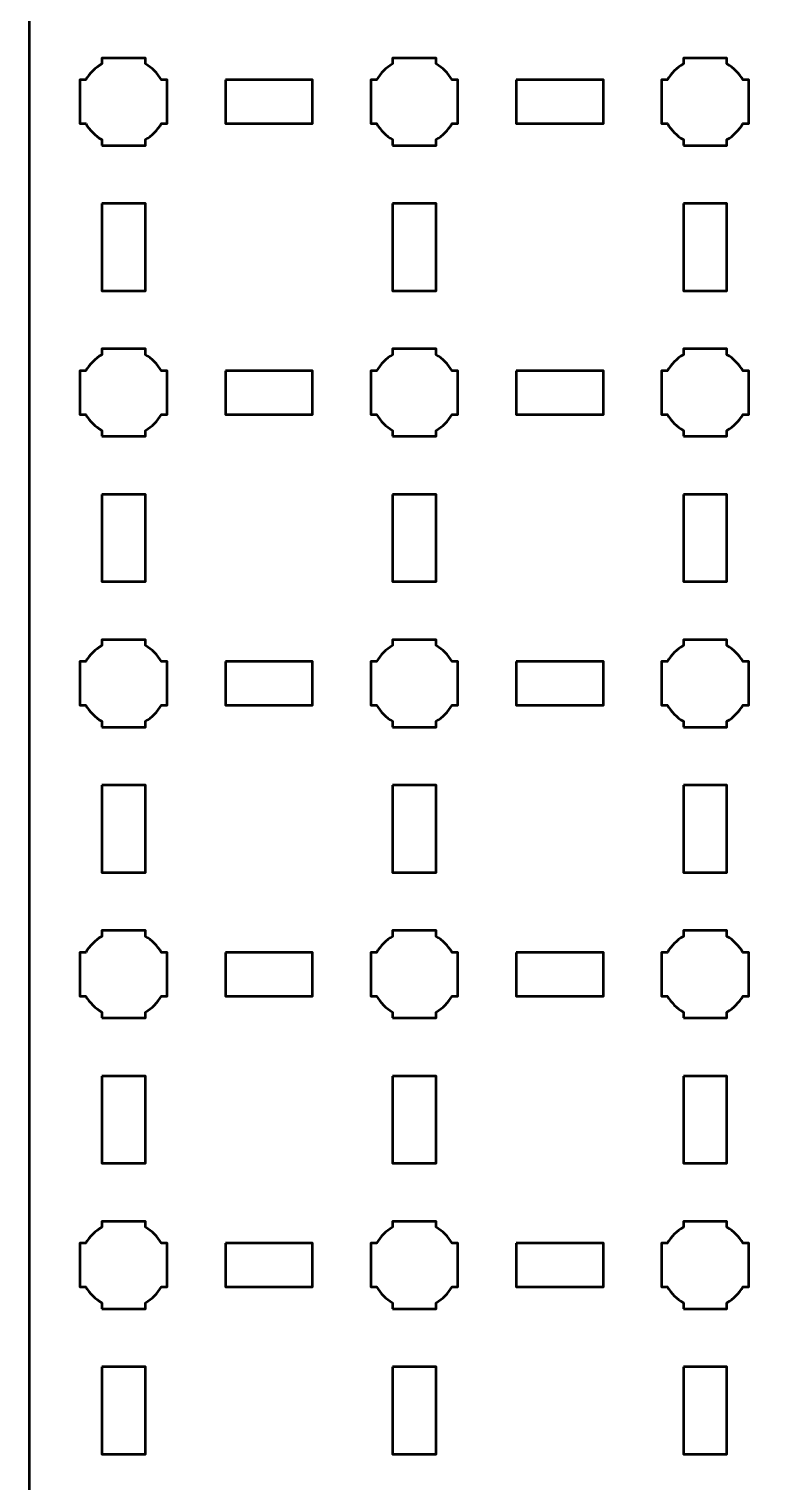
# Model space of a CAD drawing. Header units: centimetres. Extents: x -19.6 to 19.7, y -19.6 to 19.7.
# Drawn here: x -19.65 to -14.57, y -10.49 to -0.5 of the extents above; entities that cross this region are included whole.
import ezdxf

# ---------------------------------------------------------------- set-up
doc = ezdxf.new("R2010")
doc.units = ezdxf.units.CM
doc.header["$MEASUREMENT"] = 0
doc.layers.add('Layer 1', color=7, linetype='Continuous')

msp = doc.modelspace()

# ---------------------------------------------------------------- linework, layer by layer
at = {"layer": 'Layer 1', "lineweight": 53}
for points, knots in [([(-19.14991, 19.65001), (-19.14991, 19.65001), (19.15005, 19.65001), (19.15005, 19.65001), (19.15005, 19.65001), (19.42701, 19.65001), (19.65001, 19.42692), (19.65001, 19.14991), (19.65001, 19.14991), (19.65001, 19.14991), (19.65001, -19.15004), (19.65001, -19.15004), (19.65001, -19.15004), (19.65001, -19.42701), (19.42701, -19.65), (19.15005, -19.65), (19.15005, -19.65), (19.15005, -19.65), (-19.14991, -19.65), (-19.14991, -19.65), (-19.14991, -19.65), (-19.42691, -19.65), (-19.65, -19.42701), (-19.65, -19.15004), (-19.65, -19.15004), (-19.65, -19.15004), (-19.65, 19.14991), (-19.65, 19.14991), (-19.65, 19.14991), (-19.65, 19.42692), (-19.42691, 19.65001), (-19.14991, 19.65001)], [0, 0, 0, 0, 0.125, 0.125, 0.125, 0.125, 0.25, 0.25, 0.25, 0.25, 0.375, 0.375, 0.375, 0.375, 0.5, 0.5, 0.5, 0.5, 0.625, 0.625, 0.625, 0.625, 0.75, 0.75, 0.75, 0.75, 0.875, 0.875, 0.875, 0.875, 1, 1, 1, 1]), ([(-19.14991, -1.30001), (-19.14991, -1.30001), (-19.14991, -1.2598), (-19.14991, -1.2598), (-19.14991, -1.2598), (-19.19552, -1.23348), (-19.23344, -1.19556), (-19.25976, -1.14994), (-19.25976, -1.14994), (-19.25976, -1.14994), (-19.29998, -1.14994), (-19.29998, -1.14994), (-19.29998, -1.14994), (-19.29998, -1.14994), (-19.29998, -1.00001), (-19.29998, -1.00001), (-19.29998, -1.00001), (-19.29998, -1.00001), (-19.29998, -0.84994), (-19.29998, -0.84994), (-19.29998, -0.84994), (-19.29998, -0.84994), (-19.25976, -0.84994), (-19.25976, -0.84994), (-19.25976, -0.84994), (-19.23344, -0.80447), (-19.19552, -0.76644), (-19.14991, -0.74012), (-19.14991, -0.74012), (-19.14991, -0.74012), (-19.14991, -0.70001), (-19.14991, -0.70001), (-19.14991, -0.70001), (-19.14991, -0.70001), (-18.99997, -0.70001), (-18.99997, -0.70001), (-18.99997, -0.70001), (-18.99997, -0.70001), (-18.8499, -0.70001), (-18.8499, -0.70001), (-18.8499, -0.70001), (-18.8499, -0.70001), (-18.8499, -0.74012), (-18.8499, -0.74012), (-18.8499, -0.74012), (-18.80443, -0.76644), (-18.7664, -0.80447), (-18.74008, -0.84994), (-18.74008, -0.84994), (-18.74008, -0.84994), (-18.69997, -0.84994), (-18.69997, -0.84994), (-18.69997, -0.84994), (-18.69997, -0.84994), (-18.69997, -1.00001), (-18.69997, -1.00001), (-18.69997, -1.00001), (-18.69997, -1.00001), (-18.69997, -1.14994), (-18.69997, -1.14994), (-18.69997, -1.14994), (-18.69997, -1.14994), (-18.74008, -1.14994), (-18.74008, -1.14994), (-18.74008, -1.14994), (-18.7664, -1.19556), (-18.80443, -1.23348), (-18.8499, -1.2598), (-18.8499, -1.2598), (-18.8499, -1.2598), (-18.8499, -1.30001), (-18.8499, -1.30001), (-18.8499, -1.30001), (-18.8499, -1.30001), (-18.99997, -1.30001), (-18.99997, -1.30001), (-18.99997, -1.30001), (-18.99997, -1.30001), (-19.14991, -1.30001), (-19.14991, -1.30001)], [0, 0, 0, 0, 0.05, 0.05, 0.05, 0.05, 0.1, 0.1, 0.1, 0.1, 0.15, 0.15, 0.15, 0.15, 0.2, 0.2, 0.2, 0.2, 0.25, 0.25, 0.25, 0.25, 0.3, 0.3, 0.3, 0.3, 0.35, 0.35, 0.35, 0.35, 0.4, 0.4, 0.4, 0.4, 0.45, 0.45, 0.45, 0.45, 0.5, 0.5, 0.5, 0.5, 0.55, 0.55, 0.55, 0.55, 0.6, 0.6, 0.6, 0.6, 0.65, 0.65, 0.65, 0.65, 0.7, 0.7, 0.7, 0.7, 0.75, 0.75, 0.75, 0.75, 0.8, 0.8, 0.8, 0.8, 0.85, 0.85, 0.85, 0.85, 0.9, 0.9, 0.9, 0.9, 0.95, 0.95, 0.95, 0.95, 1, 1, 1, 1]), ([(-17.14997, -1.30001), (-17.14997, -1.30001), (-17.14997, -1.2598), (-17.14997, -1.2598), (-17.14997, -1.2598), (-17.19545, -1.23348), (-17.23348, -1.19556), (-17.25979, -1.14994), (-17.25979, -1.14994), (-17.25979, -1.14994), (-17.2999, -1.14994), (-17.2999, -1.14994), (-17.2999, -1.14994), (-17.2999, -1.14994), (-17.2999, -1.00001), (-17.2999, -1.00001), (-17.2999, -1.00001), (-17.2999, -1.00001), (-17.2999, -0.84994), (-17.2999, -0.84994), (-17.2999, -0.84994), (-17.2999, -0.84994), (-17.25979, -0.84994), (-17.25979, -0.84994), (-17.25979, -0.84994), (-17.23348, -0.80447), (-17.19545, -0.76644), (-17.14997, -0.74012), (-17.14997, -0.74012), (-17.14997, -0.74012), (-17.14997, -0.70001), (-17.14997, -0.70001), (-17.14997, -0.70001), (-17.14997, -0.70001), (-16.9999, -0.70001), (-16.9999, -0.70001), (-16.9999, -0.70001), (-16.9999, -0.70001), (-16.84997, -0.70001), (-16.84997, -0.70001), (-16.84997, -0.70001), (-16.84997, -0.70001), (-16.84997, -0.74012), (-16.84997, -0.74012), (-16.84997, -0.74012), (-16.8045, -0.76644), (-16.76647, -0.80447), (-16.74015, -0.84994), (-16.74015, -0.84994), (-16.74015, -0.84994), (-16.6999, -0.84994), (-16.6999, -0.84994), (-16.6999, -0.84994), (-16.6999, -0.84994), (-16.6999, -1.00001), (-16.6999, -1.00001), (-16.6999, -1.00001), (-16.6999, -1.00001), (-16.6999, -1.14994), (-16.6999, -1.14994), (-16.6999, -1.14994), (-16.6999, -1.14994), (-16.74015, -1.14994), (-16.74015, -1.14994), (-16.74015, -1.14994), (-16.76647, -1.19556), (-16.8045, -1.23348), (-16.84997, -1.2598), (-16.84997, -1.2598), (-16.84997, -1.2598), (-16.84997, -1.30001), (-16.84997, -1.30001), (-16.84997, -1.30001), (-16.84997, -1.30001), (-16.9999, -1.30001), (-16.9999, -1.30001), (-16.9999, -1.30001), (-16.9999, -1.30001), (-17.14997, -1.30001), (-17.14997, -1.30001)], [0, 0, 0, 0, 0.05, 0.05, 0.05, 0.05, 0.1, 0.1, 0.1, 0.1, 0.15, 0.15, 0.15, 0.15, 0.2, 0.2, 0.2, 0.2, 0.25, 0.25, 0.25, 0.25, 0.3, 0.3, 0.3, 0.3, 0.35, 0.35, 0.35, 0.35, 0.4, 0.4, 0.4, 0.4, 0.45, 0.45, 0.45, 0.45, 0.5, 0.5, 0.5, 0.5, 0.55, 0.55, 0.55, 0.55, 0.6, 0.6, 0.6, 0.6, 0.65, 0.65, 0.65, 0.65, 0.7, 0.7, 0.7, 0.7, 0.75, 0.75, 0.75, 0.75, 0.8, 0.8, 0.8, 0.8, 0.85, 0.85, 0.85, 0.85, 0.9, 0.9, 0.9, 0.9, 0.95, 0.95, 0.95, 0.95, 1, 1, 1, 1]), ([(-15.15004, -1.30001), (-15.15004, -1.30001), (-15.15004, -1.2598), (-15.15004, -1.2598), (-15.15004, -1.2598), (-15.19551, -1.23348), (-15.2334, -1.19556), (-15.25986, -1.14994), (-15.25986, -1.14994), (-15.25986, -1.14994), (-15.29997, -1.14994), (-15.29997, -1.14994), (-15.29997, -1.14994), (-15.29997, -1.14994), (-15.29997, -1.00001), (-15.29997, -1.00001), (-15.29997, -1.00001), (-15.29997, -1.00001), (-15.29997, -0.84994), (-15.29997, -0.84994), (-15.29997, -0.84994), (-15.29997, -0.84994), (-15.25986, -0.84994), (-15.25986, -0.84994), (-15.25986, -0.84994), (-15.2334, -0.80447), (-15.19551, -0.76644), (-15.15004, -0.74012), (-15.15004, -0.74012), (-15.15004, -0.74012), (-15.15004, -0.70001), (-15.15004, -0.70001), (-15.15004, -0.70001), (-15.15004, -0.70001), (-14.99997, -0.70001), (-14.99997, -0.70001), (-14.99997, -0.70001), (-14.99997, -0.70001), (-14.85004, -0.70001), (-14.85004, -0.70001), (-14.85004, -0.70001), (-14.85004, -0.70001), (-14.85004, -0.74012), (-14.85004, -0.74012), (-14.85004, -0.74012), (-14.80442, -0.76644), (-14.7665, -0.80447), (-14.74018, -0.84994), (-14.74018, -0.84994), (-14.74018, -0.84994), (-14.69997, -0.84994), (-14.69997, -0.84994), (-14.69997, -0.84994), (-14.69997, -0.84994), (-14.69997, -1.00001), (-14.69997, -1.00001), (-14.69997, -1.00001), (-14.69997, -1.00001), (-14.69997, -1.14994), (-14.69997, -1.14994), (-14.69997, -1.14994), (-14.69997, -1.14994), (-14.74018, -1.14994), (-14.74018, -1.14994), (-14.74018, -1.14994), (-14.7665, -1.19556), (-14.80442, -1.23348), (-14.85004, -1.2598), (-14.85004, -1.2598), (-14.85004, -1.2598), (-14.85004, -1.30001), (-14.85004, -1.30001), (-14.85004, -1.30001), (-14.85004, -1.30001), (-14.99997, -1.30001), (-14.99997, -1.30001), (-14.99997, -1.30001), (-14.99997, -1.30001), (-15.15004, -1.30001), (-15.15004, -1.30001)], [0, 0, 0, 0, 0.05, 0.05, 0.05, 0.05, 0.1, 0.1, 0.1, 0.1, 0.15, 0.15, 0.15, 0.15, 0.2, 0.2, 0.2, 0.2, 0.25, 0.25, 0.25, 0.25, 0.3, 0.3, 0.3, 0.3, 0.35, 0.35, 0.35, 0.35, 0.4, 0.4, 0.4, 0.4, 0.45, 0.45, 0.45, 0.45, 0.5, 0.5, 0.5, 0.5, 0.55, 0.55, 0.55, 0.55, 0.6, 0.6, 0.6, 0.6, 0.65, 0.65, 0.65, 0.65, 0.7, 0.7, 0.7, 0.7, 0.75, 0.75, 0.75, 0.75, 0.8, 0.8, 0.8, 0.8, 0.85, 0.85, 0.85, 0.85, 0.9, 0.9, 0.9, 0.9, 0.95, 0.95, 0.95, 0.95, 1, 1, 1, 1]), ([(-18.29996, -0.85008), (-18.29996, -0.85008), (-17.69995, -0.85008), (-17.69995, -0.85008), (-17.69995, -0.85008), (-17.69995, -0.85008), (-17.69995, -1.15008), (-17.69995, -1.15008), (-17.69995, -1.15008), (-17.69995, -1.15008), (-18.29996, -1.15008), (-18.29996, -1.15008), (-18.29996, -1.15008), (-18.29996, -1.15008), (-18.29996, -0.85008), (-18.29996, -0.85008)], [0, 0, 0, 0, 0.25, 0.25, 0.25, 0.25, 0.5, 0.5, 0.5, 0.5, 0.75, 0.75, 0.75, 0.75, 1, 1, 1, 1]), ([(-16.29999, -0.85008), (-16.29999, -0.85008), (-15.69999, -0.85008), (-15.69999, -0.85008), (-15.69999, -0.85008), (-15.69999, -0.85008), (-15.69999, -1.15008), (-15.69999, -1.15008), (-15.69999, -1.15008), (-15.69999, -1.15008), (-16.29999, -1.15008), (-16.29999, -1.15008), (-16.29999, -1.15008), (-16.29999, -1.15008), (-16.29999, -0.85008), (-16.29999, -0.85008)], [0, 0, 0, 0, 0.25, 0.25, 0.25, 0.25, 0.5, 0.5, 0.5, 0.5, 0.75, 0.75, 0.75, 0.75, 1, 1, 1, 1]), ([(-19.14991, -1.70006), (-19.14991, -1.70006), (-18.8499, -1.70006), (-18.8499, -1.70006), (-18.8499, -1.70006), (-18.8499, -1.70006), (-18.8499, -2.30007), (-18.8499, -2.30007), (-18.8499, -2.30007), (-18.8499, -2.30007), (-19.14991, -2.30007), (-19.14991, -2.30007), (-19.14991, -2.30007), (-19.14991, -2.30007), (-19.14991, -1.70006), (-19.14991, -1.70006)], [0, 0, 0, 0, 0.25, 0.25, 0.25, 0.25, 0.5, 0.5, 0.5, 0.5, 0.75, 0.75, 0.75, 0.75, 1, 1, 1, 1]), ([(-17.14997, -1.70006), (-17.14997, -1.70006), (-16.84997, -1.70006), (-16.84997, -1.70006), (-16.84997, -1.70006), (-16.84997, -1.70006), (-16.84997, -2.30007), (-16.84997, -2.30007), (-16.84997, -2.30007), (-16.84997, -2.30007), (-17.14997, -2.30007), (-17.14997, -2.30007), (-17.14997, -2.30007), (-17.14997, -2.30007), (-17.14997, -1.70006), (-17.14997, -1.70006)], [0, 0, 0, 0, 0.25, 0.25, 0.25, 0.25, 0.5, 0.5, 0.5, 0.5, 0.75, 0.75, 0.75, 0.75, 1, 1, 1, 1]), ([(-15.15004, -1.70006), (-15.15004, -1.70006), (-14.85004, -1.70006), (-14.85004, -1.70006), (-14.85004, -1.70006), (-14.85004, -1.70006), (-14.85004, -2.30007), (-14.85004, -2.30007), (-14.85004, -2.30007), (-14.85004, -2.30007), (-15.15004, -2.30007), (-15.15004, -2.30007), (-15.15004, -2.30007), (-15.15004, -2.30007), (-15.15004, -1.70006), (-15.15004, -1.70006)], [0, 0, 0, 0, 0.25, 0.25, 0.25, 0.25, 0.5, 0.5, 0.5, 0.5, 0.75, 0.75, 0.75, 0.75, 1, 1, 1, 1]), ([(-19.14991, -3.29998), (-19.14991, -3.29998), (-19.14991, -3.25987), (-19.14991, -3.25987), (-19.14991, -3.25987), (-19.19552, -3.23355), (-19.23344, -3.19552), (-19.25976, -3.15005), (-19.25976, -3.15005), (-19.25976, -3.15005), (-19.29998, -3.15005), (-19.29998, -3.15005), (-19.29998, -3.15005), (-19.29998, -3.15005), (-19.29998, -2.99998), (-19.29998, -2.99998), (-19.29998, -2.99998), (-19.29998, -2.99998), (-19.29998, -2.85005), (-19.29998, -2.85005), (-19.29998, -2.85005), (-19.29998, -2.85005), (-19.25976, -2.85005), (-19.25976, -2.85005), (-19.25976, -2.85005), (-19.23344, -2.80443), (-19.19552, -2.76655), (-19.14991, -2.74009), (-19.14991, -2.74009), (-19.14991, -2.74009), (-19.14991, -2.69998), (-19.14991, -2.69998), (-19.14991, -2.69998), (-19.14991, -2.69998), (-18.99997, -2.69998), (-18.99997, -2.69998), (-18.99997, -2.69998), (-18.99997, -2.69998), (-18.8499, -2.69998), (-18.8499, -2.69998), (-18.8499, -2.69998), (-18.8499, -2.69998), (-18.8499, -2.74009), (-18.8499, -2.74009), (-18.8499, -2.74009), (-18.80443, -2.76655), (-18.7664, -2.80443), (-18.74008, -2.85005), (-18.74008, -2.85005), (-18.74008, -2.85005), (-18.69997, -2.85005), (-18.69997, -2.85005), (-18.69997, -2.85005), (-18.69997, -2.85005), (-18.69997, -2.99998), (-18.69997, -2.99998), (-18.69997, -2.99998), (-18.69997, -2.99998), (-18.69997, -3.15005), (-18.69997, -3.15005), (-18.69997, -3.15005), (-18.69997, -3.15005), (-18.74008, -3.15005), (-18.74008, -3.15005), (-18.74008, -3.15005), (-18.7664, -3.19552), (-18.80443, -3.23355), (-18.8499, -3.25987), (-18.8499, -3.25987), (-18.8499, -3.25987), (-18.8499, -3.29998), (-18.8499, -3.29998), (-18.8499, -3.29998), (-18.8499, -3.29998), (-18.99997, -3.29998), (-18.99997, -3.29998), (-18.99997, -3.29998), (-18.99997, -3.29998), (-19.14991, -3.29998), (-19.14991, -3.29998)], [0, 0, 0, 0, 0.05, 0.05, 0.05, 0.05, 0.1, 0.1, 0.1, 0.1, 0.15, 0.15, 0.15, 0.15, 0.2, 0.2, 0.2, 0.2, 0.25, 0.25, 0.25, 0.25, 0.3, 0.3, 0.3, 0.3, 0.35, 0.35, 0.35, 0.35, 0.4, 0.4, 0.4, 0.4, 0.45, 0.45, 0.45, 0.45, 0.5, 0.5, 0.5, 0.5, 0.55, 0.55, 0.55, 0.55, 0.6, 0.6, 0.6, 0.6, 0.65, 0.65, 0.65, 0.65, 0.7, 0.7, 0.7, 0.7, 0.75, 0.75, 0.75, 0.75, 0.8, 0.8, 0.8, 0.8, 0.85, 0.85, 0.85, 0.85, 0.9, 0.9, 0.9, 0.9, 0.95, 0.95, 0.95, 0.95, 1, 1, 1, 1]), ([(-17.14997, -3.29998), (-17.14997, -3.29998), (-17.14997, -3.25987), (-17.14997, -3.25987), (-17.14997, -3.25987), (-17.19545, -3.23355), (-17.23348, -3.19552), (-17.25979, -3.15005), (-17.25979, -3.15005), (-17.25979, -3.15005), (-17.2999, -3.15005), (-17.2999, -3.15005), (-17.2999, -3.15005), (-17.2999, -3.15005), (-17.2999, -2.99998), (-17.2999, -2.99998), (-17.2999, -2.99998), (-17.2999, -2.99998), (-17.2999, -2.85005), (-17.2999, -2.85005), (-17.2999, -2.85005), (-17.2999, -2.85005), (-17.25979, -2.85005), (-17.25979, -2.85005), (-17.25979, -2.85005), (-17.23348, -2.80443), (-17.19545, -2.76655), (-17.14997, -2.74009), (-17.14997, -2.74009), (-17.14997, -2.74009), (-17.14997, -2.69998), (-17.14997, -2.69998), (-17.14997, -2.69998), (-17.14997, -2.69998), (-16.9999, -2.69998), (-16.9999, -2.69998), (-16.9999, -2.69998), (-16.9999, -2.69998), (-16.84997, -2.69998), (-16.84997, -2.69998), (-16.84997, -2.69998), (-16.84997, -2.69998), (-16.84997, -2.74009), (-16.84997, -2.74009), (-16.84997, -2.74009), (-16.8045, -2.76655), (-16.76647, -2.80443), (-16.74015, -2.85005), (-16.74015, -2.85005), (-16.74015, -2.85005), (-16.6999, -2.85005), (-16.6999, -2.85005), (-16.6999, -2.85005), (-16.6999, -2.85005), (-16.6999, -2.99998), (-16.6999, -2.99998), (-16.6999, -2.99998), (-16.6999, -2.99998), (-16.6999, -3.15005), (-16.6999, -3.15005), (-16.6999, -3.15005), (-16.6999, -3.15005), (-16.74015, -3.15005), (-16.74015, -3.15005), (-16.74015, -3.15005), (-16.76647, -3.19552), (-16.8045, -3.23355), (-16.84997, -3.25987), (-16.84997, -3.25987), (-16.84997, -3.25987), (-16.84997, -3.29998), (-16.84997, -3.29998), (-16.84997, -3.29998), (-16.84997, -3.29998), (-16.9999, -3.29998), (-16.9999, -3.29998), (-16.9999, -3.29998), (-16.9999, -3.29998), (-17.14997, -3.29998), (-17.14997, -3.29998)], [0, 0, 0, 0, 0.05, 0.05, 0.05, 0.05, 0.1, 0.1, 0.1, 0.1, 0.15, 0.15, 0.15, 0.15, 0.2, 0.2, 0.2, 0.2, 0.25, 0.25, 0.25, 0.25, 0.3, 0.3, 0.3, 0.3, 0.35, 0.35, 0.35, 0.35, 0.4, 0.4, 0.4, 0.4, 0.45, 0.45, 0.45, 0.45, 0.5, 0.5, 0.5, 0.5, 0.55, 0.55, 0.55, 0.55, 0.6, 0.6, 0.6, 0.6, 0.65, 0.65, 0.65, 0.65, 0.7, 0.7, 0.7, 0.7, 0.75, 0.75, 0.75, 0.75, 0.8, 0.8, 0.8, 0.8, 0.85, 0.85, 0.85, 0.85, 0.9, 0.9, 0.9, 0.9, 0.95, 0.95, 0.95, 0.95, 1, 1, 1, 1]), ([(-15.15004, -3.29998), (-15.15004, -3.29998), (-15.15004, -3.25987), (-15.15004, -3.25987), (-15.15004, -3.25987), (-15.19551, -3.23355), (-15.2334, -3.19552), (-15.25986, -3.15005), (-15.25986, -3.15005), (-15.25986, -3.15005), (-15.29997, -3.15005), (-15.29997, -3.15005), (-15.29997, -3.15005), (-15.29997, -3.15005), (-15.29997, -2.99998), (-15.29997, -2.99998), (-15.29997, -2.99998), (-15.29997, -2.99998), (-15.29997, -2.85005), (-15.29997, -2.85005), (-15.29997, -2.85005), (-15.29997, -2.85005), (-15.25986, -2.85005), (-15.25986, -2.85005), (-15.25986, -2.85005), (-15.2334, -2.80443), (-15.19551, -2.76655), (-15.15004, -2.74009), (-15.15004, -2.74009), (-15.15004, -2.74009), (-15.15004, -2.69998), (-15.15004, -2.69998), (-15.15004, -2.69998), (-15.15004, -2.69998), (-14.99997, -2.69998), (-14.99997, -2.69998), (-14.99997, -2.69998), (-14.99997, -2.69998), (-14.85004, -2.69998), (-14.85004, -2.69998), (-14.85004, -2.69998), (-14.85004, -2.69998), (-14.85004, -2.74009), (-14.85004, -2.74009), (-14.85004, -2.74009), (-14.80442, -2.76655), (-14.7665, -2.80443), (-14.74018, -2.85005), (-14.74018, -2.85005), (-14.74018, -2.85005), (-14.69997, -2.85005), (-14.69997, -2.85005), (-14.69997, -2.85005), (-14.69997, -2.85005), (-14.69997, -2.99998), (-14.69997, -2.99998), (-14.69997, -2.99998), (-14.69997, -2.99998), (-14.69997, -3.15005), (-14.69997, -3.15005), (-14.69997, -3.15005), (-14.69997, -3.15005), (-14.74018, -3.15005), (-14.74018, -3.15005), (-14.74018, -3.15005), (-14.7665, -3.19552), (-14.80442, -3.23355), (-14.85004, -3.25987), (-14.85004, -3.25987), (-14.85004, -3.25987), (-14.85004, -3.29998), (-14.85004, -3.29998), (-14.85004, -3.29998), (-14.85004, -3.29998), (-14.99997, -3.29998), (-14.99997, -3.29998), (-14.99997, -3.29998), (-14.99997, -3.29998), (-15.15004, -3.29998), (-15.15004, -3.29998)], [0, 0, 0, 0, 0.05, 0.05, 0.05, 0.05, 0.1, 0.1, 0.1, 0.1, 0.15, 0.15, 0.15, 0.15, 0.2, 0.2, 0.2, 0.2, 0.25, 0.25, 0.25, 0.25, 0.3, 0.3, 0.3, 0.3, 0.35, 0.35, 0.35, 0.35, 0.4, 0.4, 0.4, 0.4, 0.45, 0.45, 0.45, 0.45, 0.5, 0.5, 0.5, 0.5, 0.55, 0.55, 0.55, 0.55, 0.6, 0.6, 0.6, 0.6, 0.65, 0.65, 0.65, 0.65, 0.7, 0.7, 0.7, 0.7, 0.75, 0.75, 0.75, 0.75, 0.8, 0.8, 0.8, 0.8, 0.85, 0.85, 0.85, 0.85, 0.9, 0.9, 0.9, 0.9, 0.95, 0.95, 0.95, 0.95, 1, 1, 1, 1]), ([(-18.29996, -2.85005), (-18.29996, -2.85005), (-17.69995, -2.85005), (-17.69995, -2.85005), (-17.69995, -2.85005), (-17.69995, -2.85005), (-17.69995, -3.15005), (-17.69995, -3.15005), (-17.69995, -3.15005), (-17.69995, -3.15005), (-18.29996, -3.15005), (-18.29996, -3.15005), (-18.29996, -3.15005), (-18.29996, -3.15005), (-18.29996, -2.85005), (-18.29996, -2.85005)], [0, 0, 0, 0, 0.25, 0.25, 0.25, 0.25, 0.5, 0.5, 0.5, 0.5, 0.75, 0.75, 0.75, 0.75, 1, 1, 1, 1]), ([(-16.29999, -2.85005), (-16.29999, -2.85005), (-15.69999, -2.85005), (-15.69999, -2.85005), (-15.69999, -2.85005), (-15.69999, -2.85005), (-15.69999, -3.15005), (-15.69999, -3.15005), (-15.69999, -3.15005), (-15.69999, -3.15005), (-16.29999, -3.15005), (-16.29999, -3.15005), (-16.29999, -3.15005), (-16.29999, -3.15005), (-16.29999, -2.85005), (-16.29999, -2.85005)], [0, 0, 0, 0, 0.25, 0.25, 0.25, 0.25, 0.5, 0.5, 0.5, 0.5, 0.75, 0.75, 0.75, 0.75, 1, 1, 1, 1]), ([(-19.14991, -3.70003), (-19.14991, -3.70003), (-18.8499, -3.70003), (-18.8499, -3.70003), (-18.8499, -3.70003), (-18.8499, -3.70003), (-18.8499, -4.30004), (-18.8499, -4.30004), (-18.8499, -4.30004), (-18.8499, -4.30004), (-19.14991, -4.30004), (-19.14991, -4.30004), (-19.14991, -4.30004), (-19.14991, -4.30004), (-19.14991, -3.70003), (-19.14991, -3.70003)], [0, 0, 0, 0, 0.25, 0.25, 0.25, 0.25, 0.5, 0.5, 0.5, 0.5, 0.75, 0.75, 0.75, 0.75, 1, 1, 1, 1]), ([(-17.14997, -3.70003), (-17.14997, -3.70003), (-16.84997, -3.70003), (-16.84997, -3.70003), (-16.84997, -3.70003), (-16.84997, -3.70003), (-16.84997, -4.30004), (-16.84997, -4.30004), (-16.84997, -4.30004), (-16.84997, -4.30004), (-17.14997, -4.30004), (-17.14997, -4.30004), (-17.14997, -4.30004), (-17.14997, -4.30004), (-17.14997, -3.70003), (-17.14997, -3.70003)], [0, 0, 0, 0, 0.25, 0.25, 0.25, 0.25, 0.5, 0.5, 0.5, 0.5, 0.75, 0.75, 0.75, 0.75, 1, 1, 1, 1]), ([(-15.15004, -3.70003), (-15.15004, -3.70003), (-14.85004, -3.70003), (-14.85004, -3.70003), (-14.85004, -3.70003), (-14.85004, -3.70003), (-14.85004, -4.30004), (-14.85004, -4.30004), (-14.85004, -4.30004), (-14.85004, -4.30004), (-15.15004, -4.30004), (-15.15004, -4.30004), (-15.15004, -4.30004), (-15.15004, -4.30004), (-15.15004, -3.70003), (-15.15004, -3.70003)], [0, 0, 0, 0, 0.25, 0.25, 0.25, 0.25, 0.5, 0.5, 0.5, 0.5, 0.75, 0.75, 0.75, 0.75, 1, 1, 1, 1]), ([(-19.14991, -5.29991), (-19.14991, -5.29991), (-19.14991, -5.2598), (-19.14991, -5.2598), (-19.14991, -5.2598), (-19.19552, -5.23349), (-19.23344, -5.19546), (-19.25976, -5.14998), (-19.25976, -5.14998), (-19.25976, -5.14998), (-19.29998, -5.14998), (-19.29998, -5.14998), (-19.29998, -5.14998), (-19.29998, -5.14998), (-19.29998, -4.99991), (-19.29998, -4.99991), (-19.29998, -4.99991), (-19.29998, -4.99991), (-19.29998, -4.84998), (-19.29998, -4.84998), (-19.29998, -4.84998), (-19.29998, -4.84998), (-19.25976, -4.84998), (-19.25976, -4.84998), (-19.25976, -4.84998), (-19.23344, -4.80451), (-19.19552, -4.76648), (-19.14991, -4.74016), (-19.14991, -4.74016), (-19.14991, -4.74016), (-19.14991, -4.69991), (-19.14991, -4.69991), (-19.14991, -4.69991), (-19.14991, -4.69991), (-18.99997, -4.69991), (-18.99997, -4.69991), (-18.99997, -4.69991), (-18.99997, -4.69991), (-18.8499, -4.69991), (-18.8499, -4.69991), (-18.8499, -4.69991), (-18.8499, -4.69991), (-18.8499, -4.74016), (-18.8499, -4.74016), (-18.8499, -4.74016), (-18.80443, -4.76648), (-18.7664, -4.80451), (-18.74008, -4.84998), (-18.74008, -4.84998), (-18.74008, -4.84998), (-18.69997, -4.84998), (-18.69997, -4.84998), (-18.69997, -4.84998), (-18.69997, -4.84998), (-18.69997, -4.99991), (-18.69997, -4.99991), (-18.69997, -4.99991), (-18.69997, -4.99991), (-18.69997, -5.14998), (-18.69997, -5.14998), (-18.69997, -5.14998), (-18.69997, -5.14998), (-18.74008, -5.14998), (-18.74008, -5.14998), (-18.74008, -5.14998), (-18.7664, -5.19546), (-18.80443, -5.23349), (-18.8499, -5.2598), (-18.8499, -5.2598), (-18.8499, -5.2598), (-18.8499, -5.29991), (-18.8499, -5.29991), (-18.8499, -5.29991), (-18.8499, -5.29991), (-18.99997, -5.29991), (-18.99997, -5.29991), (-18.99997, -5.29991), (-18.99997, -5.29991), (-19.14991, -5.29991), (-19.14991, -5.29991)], [0, 0, 0, 0, 0.05, 0.05, 0.05, 0.05, 0.1, 0.1, 0.1, 0.1, 0.15, 0.15, 0.15, 0.15, 0.2, 0.2, 0.2, 0.2, 0.25, 0.25, 0.25, 0.25, 0.3, 0.3, 0.3, 0.3, 0.35, 0.35, 0.35, 0.35, 0.4, 0.4, 0.4, 0.4, 0.45, 0.45, 0.45, 0.45, 0.5, 0.5, 0.5, 0.5, 0.55, 0.55, 0.55, 0.55, 0.6, 0.6, 0.6, 0.6, 0.65, 0.65, 0.65, 0.65, 0.7, 0.7, 0.7, 0.7, 0.75, 0.75, 0.75, 0.75, 0.8, 0.8, 0.8, 0.8, 0.85, 0.85, 0.85, 0.85, 0.9, 0.9, 0.9, 0.9, 0.95, 0.95, 0.95, 0.95, 1, 1, 1, 1]), ([(-17.14997, -5.29991), (-17.14997, -5.29991), (-17.14997, -5.2598), (-17.14997, -5.2598), (-17.14997, -5.2598), (-17.19545, -5.23349), (-17.23348, -5.19546), (-17.25979, -5.14998), (-17.25979, -5.14998), (-17.25979, -5.14998), (-17.2999, -5.14998), (-17.2999, -5.14998), (-17.2999, -5.14998), (-17.2999, -5.14998), (-17.2999, -4.99991), (-17.2999, -4.99991), (-17.2999, -4.99991), (-17.2999, -4.99991), (-17.2999, -4.84998), (-17.2999, -4.84998), (-17.2999, -4.84998), (-17.2999, -4.84998), (-17.25979, -4.84998), (-17.25979, -4.84998), (-17.25979, -4.84998), (-17.23348, -4.80451), (-17.19545, -4.76648), (-17.14997, -4.74016), (-17.14997, -4.74016), (-17.14997, -4.74016), (-17.14997, -4.69991), (-17.14997, -4.69991), (-17.14997, -4.69991), (-17.14997, -4.69991), (-16.9999, -4.69991), (-16.9999, -4.69991), (-16.9999, -4.69991), (-16.9999, -4.69991), (-16.84997, -4.69991), (-16.84997, -4.69991), (-16.84997, -4.69991), (-16.84997, -4.69991), (-16.84997, -4.74016), (-16.84997, -4.74016), (-16.84997, -4.74016), (-16.8045, -4.76648), (-16.76647, -4.80451), (-16.74015, -4.84998), (-16.74015, -4.84998), (-16.74015, -4.84998), (-16.6999, -4.84998), (-16.6999, -4.84998), (-16.6999, -4.84998), (-16.6999, -4.84998), (-16.6999, -4.99991), (-16.6999, -4.99991), (-16.6999, -4.99991), (-16.6999, -4.99991), (-16.6999, -5.14998), (-16.6999, -5.14998), (-16.6999, -5.14998), (-16.6999, -5.14998), (-16.74015, -5.14998), (-16.74015, -5.14998), (-16.74015, -5.14998), (-16.76647, -5.19546), (-16.8045, -5.23349), (-16.84997, -5.2598), (-16.84997, -5.2598), (-16.84997, -5.2598), (-16.84997, -5.29991), (-16.84997, -5.29991), (-16.84997, -5.29991), (-16.84997, -5.29991), (-16.9999, -5.29991), (-16.9999, -5.29991), (-16.9999, -5.29991), (-16.9999, -5.29991), (-17.14997, -5.29991), (-17.14997, -5.29991)], [0, 0, 0, 0, 0.05, 0.05, 0.05, 0.05, 0.1, 0.1, 0.1, 0.1, 0.15, 0.15, 0.15, 0.15, 0.2, 0.2, 0.2, 0.2, 0.25, 0.25, 0.25, 0.25, 0.3, 0.3, 0.3, 0.3, 0.35, 0.35, 0.35, 0.35, 0.4, 0.4, 0.4, 0.4, 0.45, 0.45, 0.45, 0.45, 0.5, 0.5, 0.5, 0.5, 0.55, 0.55, 0.55, 0.55, 0.6, 0.6, 0.6, 0.6, 0.65, 0.65, 0.65, 0.65, 0.7, 0.7, 0.7, 0.7, 0.75, 0.75, 0.75, 0.75, 0.8, 0.8, 0.8, 0.8, 0.85, 0.85, 0.85, 0.85, 0.9, 0.9, 0.9, 0.9, 0.95, 0.95, 0.95, 0.95, 1, 1, 1, 1]), ([(-15.15004, -5.29991), (-15.15004, -5.29991), (-15.15004, -5.2598), (-15.15004, -5.2598), (-15.15004, -5.2598), (-15.19551, -5.23349), (-15.2334, -5.19546), (-15.25986, -5.14998), (-15.25986, -5.14998), (-15.25986, -5.14998), (-15.29997, -5.14998), (-15.29997, -5.14998), (-15.29997, -5.14998), (-15.29997, -5.14998), (-15.29997, -4.99991), (-15.29997, -4.99991), (-15.29997, -4.99991), (-15.29997, -4.99991), (-15.29997, -4.84998), (-15.29997, -4.84998), (-15.29997, -4.84998), (-15.29997, -4.84998), (-15.25986, -4.84998), (-15.25986, -4.84998), (-15.25986, -4.84998), (-15.2334, -4.80451), (-15.19551, -4.76648), (-15.15004, -4.74016), (-15.15004, -4.74016), (-15.15004, -4.74016), (-15.15004, -4.69991), (-15.15004, -4.69991), (-15.15004, -4.69991), (-15.15004, -4.69991), (-14.99997, -4.69991), (-14.99997, -4.69991), (-14.99997, -4.69991), (-14.99997, -4.69991), (-14.85004, -4.69991), (-14.85004, -4.69991), (-14.85004, -4.69991), (-14.85004, -4.69991), (-14.85004, -4.74016), (-14.85004, -4.74016), (-14.85004, -4.74016), (-14.80442, -4.76648), (-14.7665, -4.80451), (-14.74018, -4.84998), (-14.74018, -4.84998), (-14.74018, -4.84998), (-14.69997, -4.84998), (-14.69997, -4.84998), (-14.69997, -4.84998), (-14.69997, -4.84998), (-14.69997, -4.99991), (-14.69997, -4.99991), (-14.69997, -4.99991), (-14.69997, -4.99991), (-14.69997, -5.14998), (-14.69997, -5.14998), (-14.69997, -5.14998), (-14.69997, -5.14998), (-14.74018, -5.14998), (-14.74018, -5.14998), (-14.74018, -5.14998), (-14.7665, -5.19546), (-14.80442, -5.23349), (-14.85004, -5.2598), (-14.85004, -5.2598), (-14.85004, -5.2598), (-14.85004, -5.29991), (-14.85004, -5.29991), (-14.85004, -5.29991), (-14.85004, -5.29991), (-14.99997, -5.29991), (-14.99997, -5.29991), (-14.99997, -5.29991), (-14.99997, -5.29991), (-15.15004, -5.29991), (-15.15004, -5.29991)], [0, 0, 0, 0, 0.05, 0.05, 0.05, 0.05, 0.1, 0.1, 0.1, 0.1, 0.15, 0.15, 0.15, 0.15, 0.2, 0.2, 0.2, 0.2, 0.25, 0.25, 0.25, 0.25, 0.3, 0.3, 0.3, 0.3, 0.35, 0.35, 0.35, 0.35, 0.4, 0.4, 0.4, 0.4, 0.45, 0.45, 0.45, 0.45, 0.5, 0.5, 0.5, 0.5, 0.55, 0.55, 0.55, 0.55, 0.6, 0.6, 0.6, 0.6, 0.65, 0.65, 0.65, 0.65, 0.7, 0.7, 0.7, 0.7, 0.75, 0.75, 0.75, 0.75, 0.8, 0.8, 0.8, 0.8, 0.85, 0.85, 0.85, 0.85, 0.9, 0.9, 0.9, 0.9, 0.95, 0.95, 0.95, 0.95, 1, 1, 1, 1]), ([(-18.29996, -4.84998), (-18.29996, -4.84998), (-17.69995, -4.84998), (-17.69995, -4.84998), (-17.69995, -4.84998), (-17.69995, -4.84998), (-17.69995, -5.14998), (-17.69995, -5.14998), (-17.69995, -5.14998), (-17.69995, -5.14998), (-18.29996, -5.14998), (-18.29996, -5.14998), (-18.29996, -5.14998), (-18.29996, -5.14998), (-18.29996, -4.84998), (-18.29996, -4.84998)], [0, 0, 0, 0, 0.25, 0.25, 0.25, 0.25, 0.5, 0.5, 0.5, 0.5, 0.75, 0.75, 0.75, 0.75, 1, 1, 1, 1]), ([(-16.29999, -4.84998), (-16.29999, -4.84998), (-15.69999, -4.84998), (-15.69999, -4.84998), (-15.69999, -4.84998), (-15.69999, -4.84998), (-15.69999, -5.14998), (-15.69999, -5.14998), (-15.69999, -5.14998), (-15.69999, -5.14998), (-16.29999, -5.14998), (-16.29999, -5.14998), (-16.29999, -5.14998), (-16.29999, -5.14998), (-16.29999, -4.84998), (-16.29999, -4.84998)], [0, 0, 0, 0, 0.25, 0.25, 0.25, 0.25, 0.5, 0.5, 0.5, 0.5, 0.75, 0.75, 0.75, 0.75, 1, 1, 1, 1]), ([(-19.14991, -5.7001), (-19.14991, -5.7001), (-18.8499, -5.7001), (-18.8499, -5.7001), (-18.8499, -5.7001), (-18.8499, -5.7001), (-18.8499, -6.30011), (-18.8499, -6.30011), (-18.8499, -6.30011), (-18.8499, -6.30011), (-19.14991, -6.30011), (-19.14991, -6.30011), (-19.14991, -6.30011), (-19.14991, -6.30011), (-19.14991, -5.7001), (-19.14991, -5.7001)], [0, 0, 0, 0, 0.25, 0.25, 0.25, 0.25, 0.5, 0.5, 0.5, 0.5, 0.75, 0.75, 0.75, 0.75, 1, 1, 1, 1]), ([(-17.14997, -5.7001), (-17.14997, -5.7001), (-16.84997, -5.7001), (-16.84997, -5.7001), (-16.84997, -5.7001), (-16.84997, -5.7001), (-16.84997, -6.30011), (-16.84997, -6.30011), (-16.84997, -6.30011), (-16.84997, -6.30011), (-17.14997, -6.30011), (-17.14997, -6.30011), (-17.14997, -6.30011), (-17.14997, -6.30011), (-17.14997, -5.7001), (-17.14997, -5.7001)], [0, 0, 0, 0, 0.25, 0.25, 0.25, 0.25, 0.5, 0.5, 0.5, 0.5, 0.75, 0.75, 0.75, 0.75, 1, 1, 1, 1]), ([(-15.15004, -5.7001), (-15.15004, -5.7001), (-14.85004, -5.7001), (-14.85004, -5.7001), (-14.85004, -5.7001), (-14.85004, -5.7001), (-14.85004, -6.30011), (-14.85004, -6.30011), (-14.85004, -6.30011), (-14.85004, -6.30011), (-15.15004, -6.30011), (-15.15004, -6.30011), (-15.15004, -6.30011), (-15.15004, -6.30011), (-15.15004, -5.7001), (-15.15004, -5.7001)], [0, 0, 0, 0, 0.25, 0.25, 0.25, 0.25, 0.5, 0.5, 0.5, 0.5, 0.75, 0.75, 0.75, 0.75, 1, 1, 1, 1]), ([(-19.14991, -7.29999), (-19.14991, -7.29999), (-19.14991, -7.25977), (-19.14991, -7.25977), (-19.14991, -7.25977), (-19.19552, -7.23345), (-19.23344, -7.19553), (-19.25976, -7.14992), (-19.25976, -7.14992), (-19.25976, -7.14992), (-19.29998, -7.14992), (-19.29998, -7.14992), (-19.29998, -7.14992), (-19.29998, -7.14992), (-19.29998, -6.99998), (-19.29998, -6.99998), (-19.29998, -6.99998), (-19.29998, -6.99998), (-19.29998, -6.84995), (-19.29998, -6.84995), (-19.29998, -6.84995), (-19.29998, -6.84995), (-19.25976, -6.84995), (-19.25976, -6.84995), (-19.25976, -6.84995), (-19.23344, -6.80448), (-19.19552, -6.76641), (-19.14991, -6.74009), (-19.14991, -6.74009), (-19.14991, -6.74009), (-19.14991, -6.70002), (-19.14991, -6.70002), (-19.14991, -6.70002), (-19.14991, -6.70002), (-18.99997, -6.70002), (-18.99997, -6.70002), (-18.99997, -6.70002), (-18.99997, -6.70002), (-18.8499, -6.70002), (-18.8499, -6.70002), (-18.8499, -6.70002), (-18.8499, -6.70002), (-18.8499, -6.74009), (-18.8499, -6.74009), (-18.8499, -6.74009), (-18.80443, -6.76641), (-18.7664, -6.80448), (-18.74008, -6.84995), (-18.74008, -6.84995), (-18.74008, -6.84995), (-18.69997, -6.84995), (-18.69997, -6.84995), (-18.69997, -6.84995), (-18.69997, -6.84995), (-18.69997, -6.99998), (-18.69997, -6.99998), (-18.69997, -6.99998), (-18.69997, -6.99998), (-18.69997, -7.14992), (-18.69997, -7.14992), (-18.69997, -7.14992), (-18.69997, -7.14992), (-18.74008, -7.14992), (-18.74008, -7.14992), (-18.74008, -7.14992), (-18.7664, -7.19553), (-18.80443, -7.23345), (-18.8499, -7.25977), (-18.8499, -7.25977), (-18.8499, -7.25977), (-18.8499, -7.29999), (-18.8499, -7.29999), (-18.8499, -7.29999), (-18.8499, -7.29999), (-18.99997, -7.29999), (-18.99997, -7.29999), (-18.99997, -7.29999), (-18.99997, -7.29999), (-19.14991, -7.29999), (-19.14991, -7.29999)], [0, 0, 0, 0, 0.05, 0.05, 0.05, 0.05, 0.1, 0.1, 0.1, 0.1, 0.15, 0.15, 0.15, 0.15, 0.2, 0.2, 0.2, 0.2, 0.25, 0.25, 0.25, 0.25, 0.3, 0.3, 0.3, 0.3, 0.35, 0.35, 0.35, 0.35, 0.4, 0.4, 0.4, 0.4, 0.45, 0.45, 0.45, 0.45, 0.5, 0.5, 0.5, 0.5, 0.55, 0.55, 0.55, 0.55, 0.6, 0.6, 0.6, 0.6, 0.65, 0.65, 0.65, 0.65, 0.7, 0.7, 0.7, 0.7, 0.75, 0.75, 0.75, 0.75, 0.8, 0.8, 0.8, 0.8, 0.85, 0.85, 0.85, 0.85, 0.9, 0.9, 0.9, 0.9, 0.95, 0.95, 0.95, 0.95, 1, 1, 1, 1]), ([(-17.14997, -7.29999), (-17.14997, -7.29999), (-17.14997, -7.25977), (-17.14997, -7.25977), (-17.14997, -7.25977), (-17.19545, -7.23345), (-17.23348, -7.19553), (-17.25979, -7.14992), (-17.25979, -7.14992), (-17.25979, -7.14992), (-17.2999, -7.14992), (-17.2999, -7.14992), (-17.2999, -7.14992), (-17.2999, -7.14992), (-17.2999, -6.99998), (-17.2999, -6.99998), (-17.2999, -6.99998), (-17.2999, -6.99998), (-17.2999, -6.84995), (-17.2999, -6.84995), (-17.2999, -6.84995), (-17.2999, -6.84995), (-17.25979, -6.84995), (-17.25979, -6.84995), (-17.25979, -6.84995), (-17.23348, -6.80448), (-17.19545, -6.76641), (-17.14997, -6.74009), (-17.14997, -6.74009), (-17.14997, -6.74009), (-17.14997, -6.70002), (-17.14997, -6.70002), (-17.14997, -6.70002), (-17.14997, -6.70002), (-16.9999, -6.70002), (-16.9999, -6.70002), (-16.9999, -6.70002), (-16.9999, -6.70002), (-16.84997, -6.70002), (-16.84997, -6.70002), (-16.84997, -6.70002), (-16.84997, -6.70002), (-16.84997, -6.74009), (-16.84997, -6.74009), (-16.84997, -6.74009), (-16.8045, -6.76641), (-16.76647, -6.80448), (-16.74015, -6.84995), (-16.74015, -6.84995), (-16.74015, -6.84995), (-16.6999, -6.84995), (-16.6999, -6.84995), (-16.6999, -6.84995), (-16.6999, -6.84995), (-16.6999, -6.99998), (-16.6999, -6.99998), (-16.6999, -6.99998), (-16.6999, -6.99998), (-16.6999, -7.14992), (-16.6999, -7.14992), (-16.6999, -7.14992), (-16.6999, -7.14992), (-16.74015, -7.14992), (-16.74015, -7.14992), (-16.74015, -7.14992), (-16.76647, -7.19553), (-16.8045, -7.23345), (-16.84997, -7.25977), (-16.84997, -7.25977), (-16.84997, -7.25977), (-16.84997, -7.29999), (-16.84997, -7.29999), (-16.84997, -7.29999), (-16.84997, -7.29999), (-16.9999, -7.29999), (-16.9999, -7.29999), (-16.9999, -7.29999), (-16.9999, -7.29999), (-17.14997, -7.29999), (-17.14997, -7.29999)], [0, 0, 0, 0, 0.05, 0.05, 0.05, 0.05, 0.1, 0.1, 0.1, 0.1, 0.15, 0.15, 0.15, 0.15, 0.2, 0.2, 0.2, 0.2, 0.25, 0.25, 0.25, 0.25, 0.3, 0.3, 0.3, 0.3, 0.35, 0.35, 0.35, 0.35, 0.4, 0.4, 0.4, 0.4, 0.45, 0.45, 0.45, 0.45, 0.5, 0.5, 0.5, 0.5, 0.55, 0.55, 0.55, 0.55, 0.6, 0.6, 0.6, 0.6, 0.65, 0.65, 0.65, 0.65, 0.7, 0.7, 0.7, 0.7, 0.75, 0.75, 0.75, 0.75, 0.8, 0.8, 0.8, 0.8, 0.85, 0.85, 0.85, 0.85, 0.9, 0.9, 0.9, 0.9, 0.95, 0.95, 0.95, 0.95, 1, 1, 1, 1]), ([(-15.15004, -7.29999), (-15.15004, -7.29999), (-15.15004, -7.25977), (-15.15004, -7.25977), (-15.15004, -7.25977), (-15.19551, -7.23345), (-15.2334, -7.19553), (-15.25986, -7.14992), (-15.25986, -7.14992), (-15.25986, -7.14992), (-15.29997, -7.14992), (-15.29997, -7.14992), (-15.29997, -7.14992), (-15.29997, -7.14992), (-15.29997, -6.99998), (-15.29997, -6.99998), (-15.29997, -6.99998), (-15.29997, -6.99998), (-15.29997, -6.84995), (-15.29997, -6.84995), (-15.29997, -6.84995), (-15.29997, -6.84995), (-15.25986, -6.84995), (-15.25986, -6.84995), (-15.25986, -6.84995), (-15.2334, -6.80448), (-15.19551, -6.76641), (-15.15004, -6.74009), (-15.15004, -6.74009), (-15.15004, -6.74009), (-15.15004, -6.70002), (-15.15004, -6.70002), (-15.15004, -6.70002), (-15.15004, -6.70002), (-14.99997, -6.70002), (-14.99997, -6.70002), (-14.99997, -6.70002), (-14.99997, -6.70002), (-14.85004, -6.70002), (-14.85004, -6.70002), (-14.85004, -6.70002), (-14.85004, -6.70002), (-14.85004, -6.74009), (-14.85004, -6.74009), (-14.85004, -6.74009), (-14.80442, -6.76641), (-14.7665, -6.80448), (-14.74018, -6.84995), (-14.74018, -6.84995), (-14.74018, -6.84995), (-14.69997, -6.84995), (-14.69997, -6.84995), (-14.69997, -6.84995), (-14.69997, -6.84995), (-14.69997, -6.99998), (-14.69997, -6.99998), (-14.69997, -6.99998), (-14.69997, -6.99998), (-14.69997, -7.14992), (-14.69997, -7.14992), (-14.69997, -7.14992), (-14.69997, -7.14992), (-14.74018, -7.14992), (-14.74018, -7.14992), (-14.74018, -7.14992), (-14.7665, -7.19553), (-14.80442, -7.23345), (-14.85004, -7.25977), (-14.85004, -7.25977), (-14.85004, -7.25977), (-14.85004, -7.29999), (-14.85004, -7.29999), (-14.85004, -7.29999), (-14.85004, -7.29999), (-14.99997, -7.29999), (-14.99997, -7.29999), (-14.99997, -7.29999), (-14.99997, -7.29999), (-15.15004, -7.29999), (-15.15004, -7.29999)], [0, 0, 0, 0, 0.05, 0.05, 0.05, 0.05, 0.1, 0.1, 0.1, 0.1, 0.15, 0.15, 0.15, 0.15, 0.2, 0.2, 0.2, 0.2, 0.25, 0.25, 0.25, 0.25, 0.3, 0.3, 0.3, 0.3, 0.35, 0.35, 0.35, 0.35, 0.4, 0.4, 0.4, 0.4, 0.45, 0.45, 0.45, 0.45, 0.5, 0.5, 0.5, 0.5, 0.55, 0.55, 0.55, 0.55, 0.6, 0.6, 0.6, 0.6, 0.65, 0.65, 0.65, 0.65, 0.7, 0.7, 0.7, 0.7, 0.75, 0.75, 0.75, 0.75, 0.8, 0.8, 0.8, 0.8, 0.85, 0.85, 0.85, 0.85, 0.9, 0.9, 0.9, 0.9, 0.95, 0.95, 0.95, 0.95, 1, 1, 1, 1]), ([(-18.29996, -6.85005), (-18.29996, -6.85005), (-17.69995, -6.85005), (-17.69995, -6.85005), (-17.69995, -6.85005), (-17.69995, -6.85005), (-17.69995, -7.15006), (-17.69995, -7.15006), (-17.69995, -7.15006), (-17.69995, -7.15006), (-18.29996, -7.15006), (-18.29996, -7.15006), (-18.29996, -7.15006), (-18.29996, -7.15006), (-18.29996, -6.85005), (-18.29996, -6.85005)], [0, 0, 0, 0, 0.25, 0.25, 0.25, 0.25, 0.5, 0.5, 0.5, 0.5, 0.75, 0.75, 0.75, 0.75, 1, 1, 1, 1]), ([(-16.29999, -6.85005), (-16.29999, -6.85005), (-15.69999, -6.85005), (-15.69999, -6.85005), (-15.69999, -6.85005), (-15.69999, -6.85005), (-15.69999, -7.15006), (-15.69999, -7.15006), (-15.69999, -7.15006), (-15.69999, -7.15006), (-16.29999, -7.15006), (-16.29999, -7.15006), (-16.29999, -7.15006), (-16.29999, -7.15006), (-16.29999, -6.85005), (-16.29999, -6.85005)], [0, 0, 0, 0, 0.25, 0.25, 0.25, 0.25, 0.5, 0.5, 0.5, 0.5, 0.75, 0.75, 0.75, 0.75, 1, 1, 1, 1]), ([(-19.14991, -7.70004), (-19.14991, -7.70004), (-18.8499, -7.70004), (-18.8499, -7.70004), (-18.8499, -7.70004), (-18.8499, -7.70004), (-18.8499, -8.30004), (-18.8499, -8.30004), (-18.8499, -8.30004), (-18.8499, -8.30004), (-19.14991, -8.30004), (-19.14991, -8.30004), (-19.14991, -8.30004), (-19.14991, -8.30004), (-19.14991, -7.70004), (-19.14991, -7.70004)], [0, 0, 0, 0, 0.25, 0.25, 0.25, 0.25, 0.5, 0.5, 0.5, 0.5, 0.75, 0.75, 0.75, 0.75, 1, 1, 1, 1]), ([(-17.14997, -7.70004), (-17.14997, -7.70004), (-16.84997, -7.70004), (-16.84997, -7.70004), (-16.84997, -7.70004), (-16.84997, -7.70004), (-16.84997, -8.30004), (-16.84997, -8.30004), (-16.84997, -8.30004), (-16.84997, -8.30004), (-17.14997, -8.30004), (-17.14997, -8.30004), (-17.14997, -8.30004), (-17.14997, -8.30004), (-17.14997, -7.70004), (-17.14997, -7.70004)], [0, 0, 0, 0, 0.25, 0.25, 0.25, 0.25, 0.5, 0.5, 0.5, 0.5, 0.75, 0.75, 0.75, 0.75, 1, 1, 1, 1]), ([(-15.15004, -7.70004), (-15.15004, -7.70004), (-14.85004, -7.70004), (-14.85004, -7.70004), (-14.85004, -7.70004), (-14.85004, -7.70004), (-14.85004, -8.30004), (-14.85004, -8.30004), (-14.85004, -8.30004), (-14.85004, -8.30004), (-15.15004, -8.30004), (-15.15004, -8.30004), (-15.15004, -8.30004), (-15.15004, -8.30004), (-15.15004, -7.70004), (-15.15004, -7.70004)], [0, 0, 0, 0, 0.25, 0.25, 0.25, 0.25, 0.5, 0.5, 0.5, 0.5, 0.75, 0.75, 0.75, 0.75, 1, 1, 1, 1]), ([(-19.14991, -9.29995), (-19.14991, -9.29995), (-19.14991, -9.25984), (-19.14991, -9.25984), (-19.14991, -9.25984), (-19.19552, -9.23353), (-19.23344, -9.1955), (-19.25976, -9.15002), (-19.25976, -9.15002), (-19.25976, -9.15002), (-19.29998, -9.15002), (-19.29998, -9.15002), (-19.29998, -9.15002), (-19.29998, -9.15002), (-19.29998, -8.99995), (-19.29998, -8.99995), (-19.29998, -8.99995), (-19.29998, -8.99995), (-19.29998, -8.85002), (-19.29998, -8.85002), (-19.29998, -8.85002), (-19.29998, -8.85002), (-19.25976, -8.85002), (-19.25976, -8.85002), (-19.25976, -8.85002), (-19.23344, -8.80441), (-19.19552, -8.76652), (-19.14991, -8.7402), (-19.14991, -8.7402), (-19.14991, -8.7402), (-19.14991, -8.69995), (-19.14991, -8.69995), (-19.14991, -8.69995), (-19.14991, -8.69995), (-18.99997, -8.69995), (-18.99997, -8.69995), (-18.99997, -8.69995), (-18.99997, -8.69995), (-18.8499, -8.69995), (-18.8499, -8.69995), (-18.8499, -8.69995), (-18.8499, -8.69995), (-18.8499, -8.7402), (-18.8499, -8.7402), (-18.8499, -8.7402), (-18.80443, -8.76652), (-18.7664, -8.80441), (-18.74008, -8.85002), (-18.74008, -8.85002), (-18.74008, -8.85002), (-18.69997, -8.85002), (-18.69997, -8.85002), (-18.69997, -8.85002), (-18.69997, -8.85002), (-18.69997, -8.99995), (-18.69997, -8.99995), (-18.69997, -8.99995), (-18.69997, -8.99995), (-18.69997, -9.15002), (-18.69997, -9.15002), (-18.69997, -9.15002), (-18.69997, -9.15002), (-18.74008, -9.15002), (-18.74008, -9.15002), (-18.74008, -9.15002), (-18.7664, -9.1955), (-18.80443, -9.23353), (-18.8499, -9.25984), (-18.8499, -9.25984), (-18.8499, -9.25984), (-18.8499, -9.29995), (-18.8499, -9.29995), (-18.8499, -9.29995), (-18.8499, -9.29995), (-18.99997, -9.29995), (-18.99997, -9.29995), (-18.99997, -9.29995), (-18.99997, -9.29995), (-19.14991, -9.29995), (-19.14991, -9.29995)], [0, 0, 0, 0, 0.05, 0.05, 0.05, 0.05, 0.1, 0.1, 0.1, 0.1, 0.15, 0.15, 0.15, 0.15, 0.2, 0.2, 0.2, 0.2, 0.25, 0.25, 0.25, 0.25, 0.3, 0.3, 0.3, 0.3, 0.35, 0.35, 0.35, 0.35, 0.4, 0.4, 0.4, 0.4, 0.45, 0.45, 0.45, 0.45, 0.5, 0.5, 0.5, 0.5, 0.55, 0.55, 0.55, 0.55, 0.6, 0.6, 0.6, 0.6, 0.65, 0.65, 0.65, 0.65, 0.7, 0.7, 0.7, 0.7, 0.75, 0.75, 0.75, 0.75, 0.8, 0.8, 0.8, 0.8, 0.85, 0.85, 0.85, 0.85, 0.9, 0.9, 0.9, 0.9, 0.95, 0.95, 0.95, 0.95, 1, 1, 1, 1]), ([(-17.14997, -9.29995), (-17.14997, -9.29995), (-17.14997, -9.25984), (-17.14997, -9.25984), (-17.14997, -9.25984), (-17.19545, -9.23353), (-17.23348, -9.1955), (-17.25979, -9.15002), (-17.25979, -9.15002), (-17.25979, -9.15002), (-17.2999, -9.15002), (-17.2999, -9.15002), (-17.2999, -9.15002), (-17.2999, -9.15002), (-17.2999, -8.99995), (-17.2999, -8.99995), (-17.2999, -8.99995), (-17.2999, -8.99995), (-17.2999, -8.85002), (-17.2999, -8.85002), (-17.2999, -8.85002), (-17.2999, -8.85002), (-17.25979, -8.85002), (-17.25979, -8.85002), (-17.25979, -8.85002), (-17.23348, -8.80441), (-17.19545, -8.76652), (-17.14997, -8.7402), (-17.14997, -8.7402), (-17.14997, -8.7402), (-17.14997, -8.69995), (-17.14997, -8.69995), (-17.14997, -8.69995), (-17.14997, -8.69995), (-16.9999, -8.69995), (-16.9999, -8.69995), (-16.9999, -8.69995), (-16.9999, -8.69995), (-16.84997, -8.69995), (-16.84997, -8.69995), (-16.84997, -8.69995), (-16.84997, -8.69995), (-16.84997, -8.7402), (-16.84997, -8.7402), (-16.84997, -8.7402), (-16.8045, -8.76652), (-16.76647, -8.80441), (-16.74015, -8.85002), (-16.74015, -8.85002), (-16.74015, -8.85002), (-16.6999, -8.85002), (-16.6999, -8.85002), (-16.6999, -8.85002), (-16.6999, -8.85002), (-16.6999, -8.99995), (-16.6999, -8.99995), (-16.6999, -8.99995), (-16.6999, -8.99995), (-16.6999, -9.15002), (-16.6999, -9.15002), (-16.6999, -9.15002), (-16.6999, -9.15002), (-16.74015, -9.15002), (-16.74015, -9.15002), (-16.74015, -9.15002), (-16.76647, -9.1955), (-16.8045, -9.23353), (-16.84997, -9.25984), (-16.84997, -9.25984), (-16.84997, -9.25984), (-16.84997, -9.29995), (-16.84997, -9.29995), (-16.84997, -9.29995), (-16.84997, -9.29995), (-16.9999, -9.29995), (-16.9999, -9.29995), (-16.9999, -9.29995), (-16.9999, -9.29995), (-17.14997, -9.29995), (-17.14997, -9.29995)], [0, 0, 0, 0, 0.05, 0.05, 0.05, 0.05, 0.1, 0.1, 0.1, 0.1, 0.15, 0.15, 0.15, 0.15, 0.2, 0.2, 0.2, 0.2, 0.25, 0.25, 0.25, 0.25, 0.3, 0.3, 0.3, 0.3, 0.35, 0.35, 0.35, 0.35, 0.4, 0.4, 0.4, 0.4, 0.45, 0.45, 0.45, 0.45, 0.5, 0.5, 0.5, 0.5, 0.55, 0.55, 0.55, 0.55, 0.6, 0.6, 0.6, 0.6, 0.65, 0.65, 0.65, 0.65, 0.7, 0.7, 0.7, 0.7, 0.75, 0.75, 0.75, 0.75, 0.8, 0.8, 0.8, 0.8, 0.85, 0.85, 0.85, 0.85, 0.9, 0.9, 0.9, 0.9, 0.95, 0.95, 0.95, 0.95, 1, 1, 1, 1]), ([(-15.15004, -9.29995), (-15.15004, -9.29995), (-15.15004, -9.25984), (-15.15004, -9.25984), (-15.15004, -9.25984), (-15.19551, -9.23353), (-15.2334, -9.1955), (-15.25986, -9.15002), (-15.25986, -9.15002), (-15.25986, -9.15002), (-15.29997, -9.15002), (-15.29997, -9.15002), (-15.29997, -9.15002), (-15.29997, -9.15002), (-15.29997, -8.99995), (-15.29997, -8.99995), (-15.29997, -8.99995), (-15.29997, -8.99995), (-15.29997, -8.85002), (-15.29997, -8.85002), (-15.29997, -8.85002), (-15.29997, -8.85002), (-15.25986, -8.85002), (-15.25986, -8.85002), (-15.25986, -8.85002), (-15.2334, -8.80441), (-15.19551, -8.76652), (-15.15004, -8.7402), (-15.15004, -8.7402), (-15.15004, -8.7402), (-15.15004, -8.69995), (-15.15004, -8.69995), (-15.15004, -8.69995), (-15.15004, -8.69995), (-14.99997, -8.69995), (-14.99997, -8.69995), (-14.99997, -8.69995), (-14.99997, -8.69995), (-14.85004, -8.69995), (-14.85004, -8.69995), (-14.85004, -8.69995), (-14.85004, -8.69995), (-14.85004, -8.7402), (-14.85004, -8.7402), (-14.85004, -8.7402), (-14.80442, -8.76652), (-14.7665, -8.80441), (-14.74018, -8.85002), (-14.74018, -8.85002), (-14.74018, -8.85002), (-14.69997, -8.85002), (-14.69997, -8.85002), (-14.69997, -8.85002), (-14.69997, -8.85002), (-14.69997, -8.99995), (-14.69997, -8.99995), (-14.69997, -8.99995), (-14.69997, -8.99995), (-14.69997, -9.15002), (-14.69997, -9.15002), (-14.69997, -9.15002), (-14.69997, -9.15002), (-14.74018, -9.15002), (-14.74018, -9.15002), (-14.74018, -9.15002), (-14.7665, -9.1955), (-14.80442, -9.23353), (-14.85004, -9.25984), (-14.85004, -9.25984), (-14.85004, -9.25984), (-14.85004, -9.29995), (-14.85004, -9.29995), (-14.85004, -9.29995), (-14.85004, -9.29995), (-14.99997, -9.29995), (-14.99997, -9.29995), (-14.99997, -9.29995), (-14.99997, -9.29995), (-15.15004, -9.29995), (-15.15004, -9.29995)], [0, 0, 0, 0, 0.05, 0.05, 0.05, 0.05, 0.1, 0.1, 0.1, 0.1, 0.15, 0.15, 0.15, 0.15, 0.2, 0.2, 0.2, 0.2, 0.25, 0.25, 0.25, 0.25, 0.3, 0.3, 0.3, 0.3, 0.35, 0.35, 0.35, 0.35, 0.4, 0.4, 0.4, 0.4, 0.45, 0.45, 0.45, 0.45, 0.5, 0.5, 0.5, 0.5, 0.55, 0.55, 0.55, 0.55, 0.6, 0.6, 0.6, 0.6, 0.65, 0.65, 0.65, 0.65, 0.7, 0.7, 0.7, 0.7, 0.75, 0.75, 0.75, 0.75, 0.8, 0.8, 0.8, 0.8, 0.85, 0.85, 0.85, 0.85, 0.9, 0.9, 0.9, 0.9, 0.95, 0.95, 0.95, 0.95, 1, 1, 1, 1]), ([(-18.29996, -8.85002), (-18.29996, -8.85002), (-17.69995, -8.85002), (-17.69995, -8.85002), (-17.69995, -8.85002), (-17.69995, -8.85002), (-17.69995, -9.15002), (-17.69995, -9.15002), (-17.69995, -9.15002), (-17.69995, -9.15002), (-18.29996, -9.15002), (-18.29996, -9.15002), (-18.29996, -9.15002), (-18.29996, -9.15002), (-18.29996, -8.85002), (-18.29996, -8.85002)], [0, 0, 0, 0, 0.25, 0.25, 0.25, 0.25, 0.5, 0.5, 0.5, 0.5, 0.75, 0.75, 0.75, 0.75, 1, 1, 1, 1]), ([(-16.29999, -8.85002), (-16.29999, -8.85002), (-15.69999, -8.85002), (-15.69999, -8.85002), (-15.69999, -8.85002), (-15.69999, -8.85002), (-15.69999, -9.15002), (-15.69999, -9.15002), (-15.69999, -9.15002), (-15.69999, -9.15002), (-16.29999, -9.15002), (-16.29999, -9.15002), (-16.29999, -9.15002), (-16.29999, -9.15002), (-16.29999, -8.85002), (-16.29999, -8.85002)], [0, 0, 0, 0, 0.25, 0.25, 0.25, 0.25, 0.5, 0.5, 0.5, 0.5, 0.75, 0.75, 0.75, 0.75, 1, 1, 1, 1]), ([(-19.14991, -9.7), (-19.14991, -9.7), (-18.8499, -9.7), (-18.8499, -9.7), (-18.8499, -9.7), (-18.8499, -9.7), (-18.8499, -10.30001), (-18.8499, -10.30001), (-18.8499, -10.30001), (-18.8499, -10.30001), (-19.14991, -10.30001), (-19.14991, -10.30001), (-19.14991, -10.30001), (-19.14991, -10.30001), (-19.14991, -9.7), (-19.14991, -9.7)], [0, 0, 0, 0, 0.25, 0.25, 0.25, 0.25, 0.5, 0.5, 0.5, 0.5, 0.75, 0.75, 0.75, 0.75, 1, 1, 1, 1]), ([(-17.14997, -9.7), (-17.14997, -9.7), (-16.84997, -9.7), (-16.84997, -9.7), (-16.84997, -9.7), (-16.84997, -9.7), (-16.84997, -10.30001), (-16.84997, -10.30001), (-16.84997, -10.30001), (-16.84997, -10.30001), (-17.14997, -10.30001), (-17.14997, -10.30001), (-17.14997, -10.30001), (-17.14997, -10.30001), (-17.14997, -9.7), (-17.14997, -9.7)], [0, 0, 0, 0, 0.25, 0.25, 0.25, 0.25, 0.5, 0.5, 0.5, 0.5, 0.75, 0.75, 0.75, 0.75, 1, 1, 1, 1]), ([(-15.15004, -9.7), (-15.15004, -9.7), (-14.85004, -9.7), (-14.85004, -9.7), (-14.85004, -9.7), (-14.85004, -9.7), (-14.85004, -10.30001), (-14.85004, -10.30001), (-14.85004, -10.30001), (-14.85004, -10.30001), (-15.15004, -10.30001), (-15.15004, -10.30001), (-15.15004, -10.30001), (-15.15004, -10.30001), (-15.15004, -9.7), (-15.15004, -9.7)], [0, 0, 0, 0, 0.25, 0.25, 0.25, 0.25, 0.5, 0.5, 0.5, 0.5, 0.75, 0.75, 0.75, 0.75, 1, 1, 1, 1])]:
    msp.add_open_spline(points, degree=3, knots=knots, dxfattribs=at)

doc.saveas('drawing.dxf')
